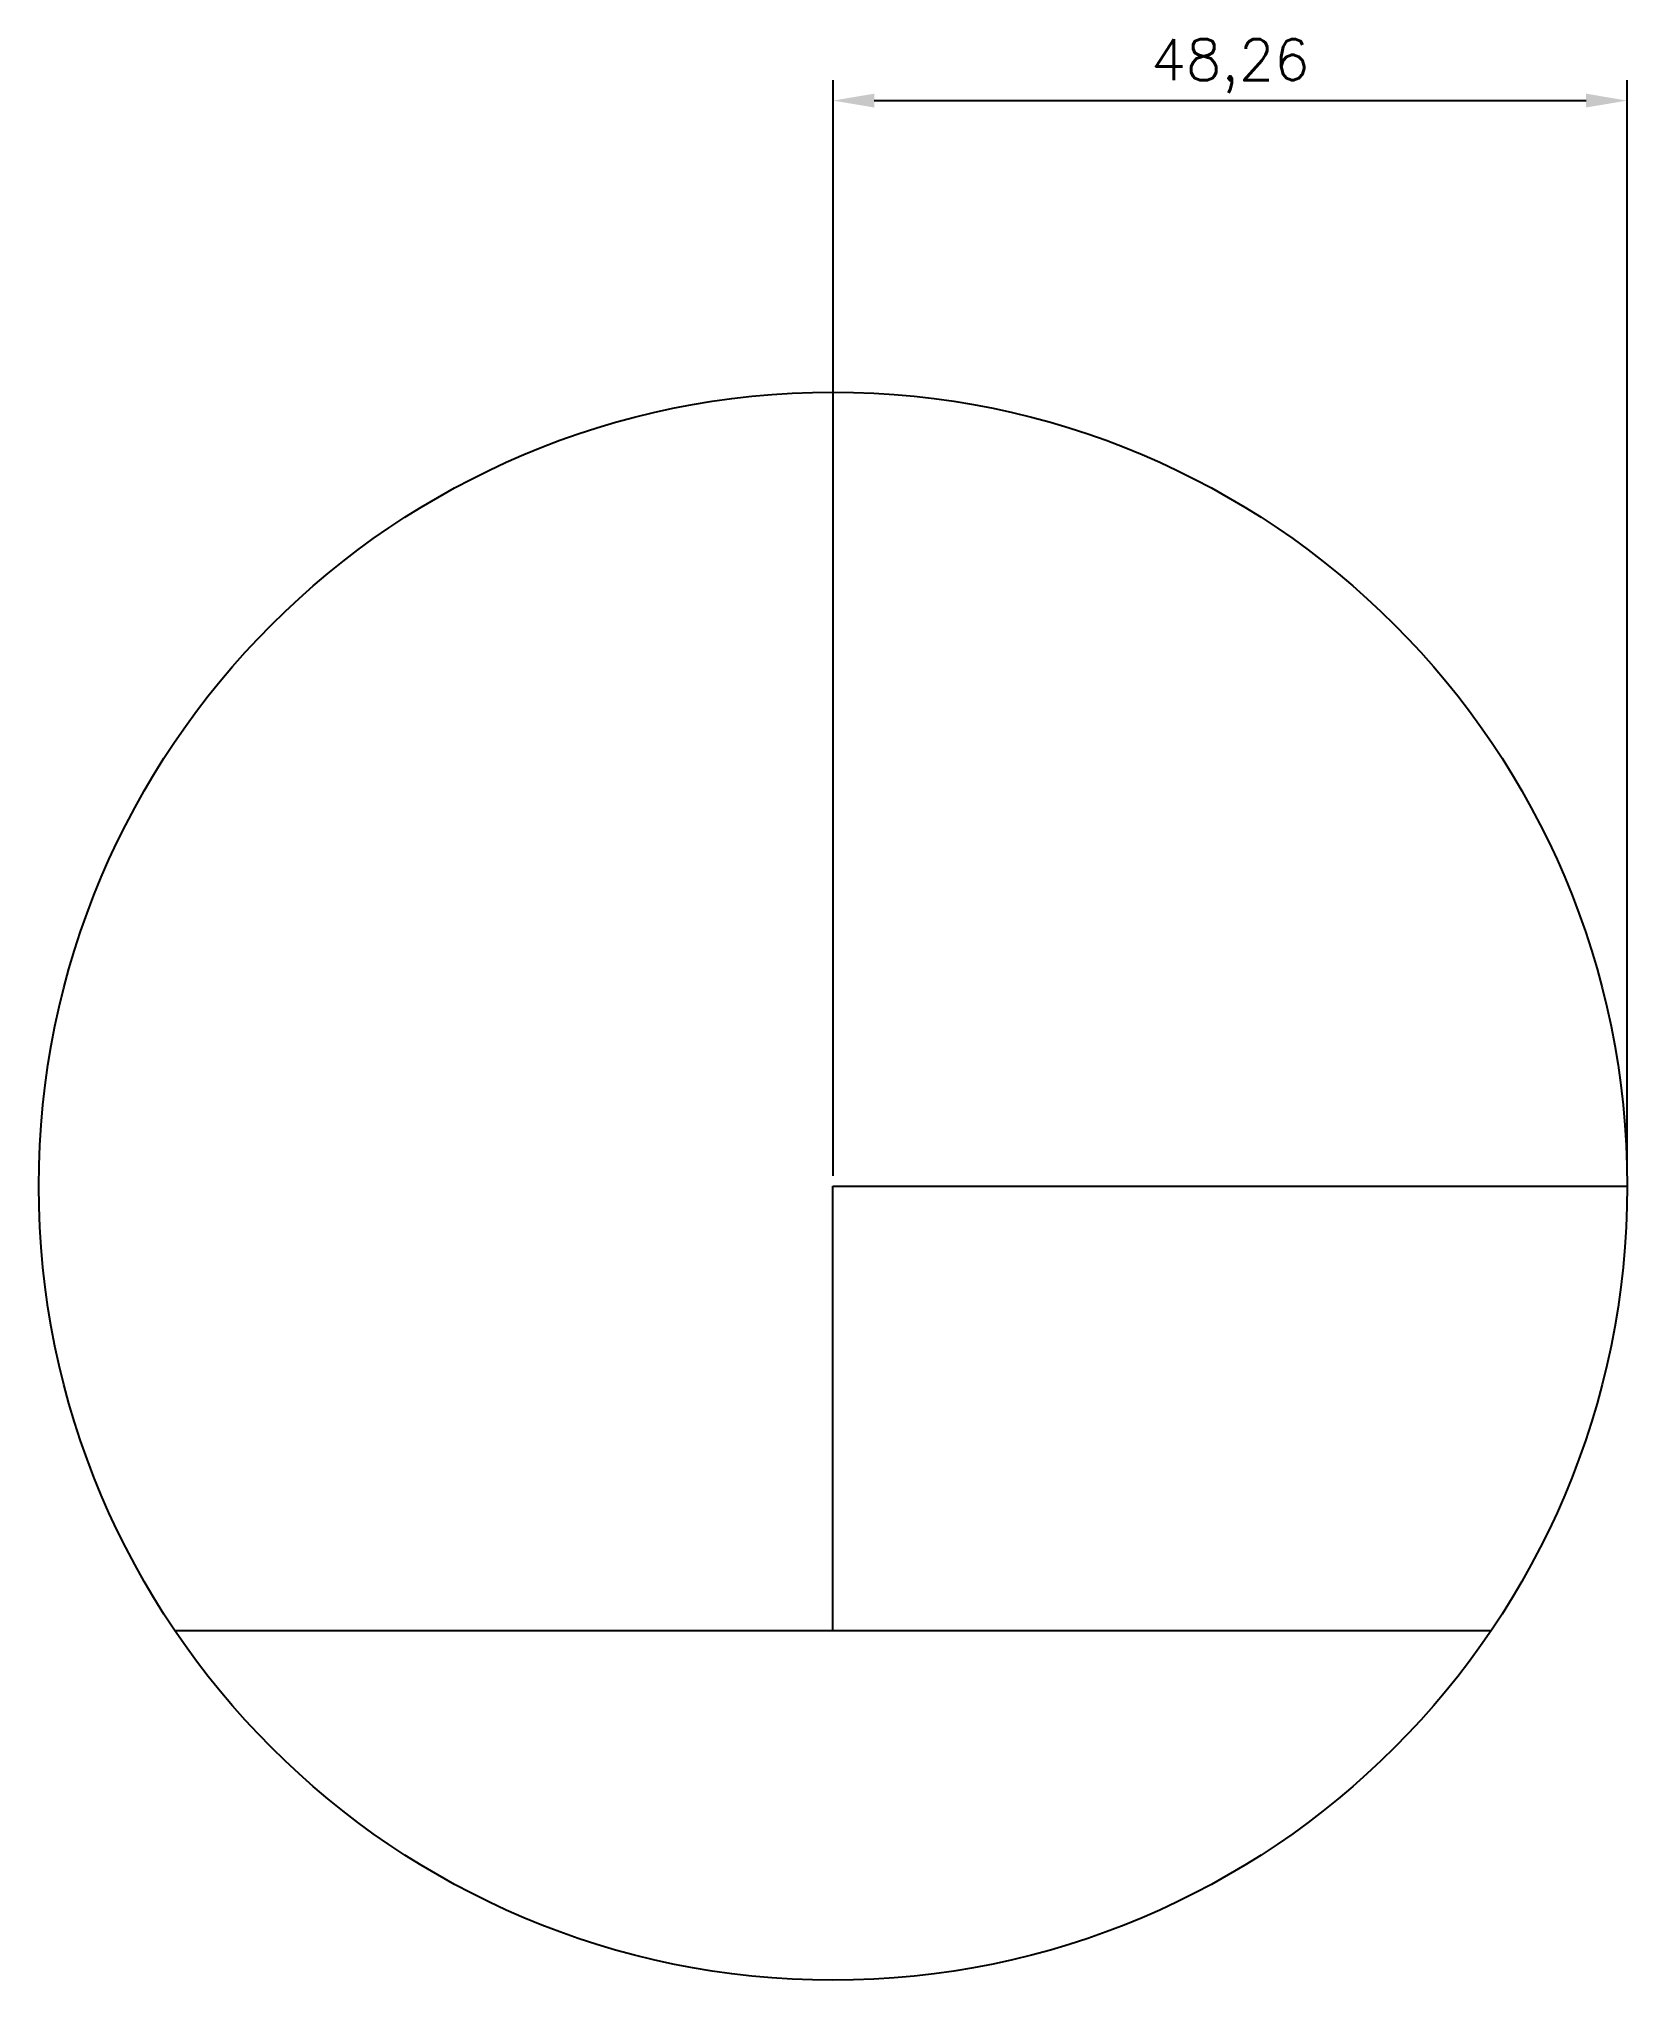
# Model space of a CAD drawing. Header units: millimetres. Extents: x 89 to 186, y 124 to 242.
import ezdxf

# ---------------------------------------------------------------- set-up
doc = ezdxf.new("R2010")
doc.units = ezdxf.units.MM
doc.styles.get("Standard").update_dxf_attribs({"font": 'simplex.shx'})
doc.dimstyles.new('ISO-25', dxfattribs={"dimtxt": 2.5, "dimasz": 2.5, "dimexe": 1.25, "dimexo": 0.625, "dimtad": 1, "dimtxsty": 'Standard', "dimcen": 2.5, "dimadec": 0, "dimazin": 0, "dimtfac": 1, "dimtmove": 0, "dimatfit": 3, "dimfxl": 1, "dimarcsym": 0})

# ---------------------------------------------------------------- blocks, each defined once
blk = doc.blocks.new('*D5')
at = {"color": 0, "lineweight": -2, "transparency": 16777216}
for p, q in [((137.44, 173.38), (137.44, 239.98)), ((185.7, 173.38), (185.7, 239.98)), ((139.94, 238.73), (183.2, 238.73))]:
    blk.add_line(p, q, dxfattribs=at)
at = {"color": 0, "transparency": 16777216}
for points in [[(139.94, 239.15), (139.94, 238.31), (137.44, 238.73)], [(183.2, 239.15), (183.2, 238.31), (185.7, 238.73)]]:
    blk.add_solid(points, dxfattribs=at)
at = {"layer": 'Defpoints', "color": 0, "transparency": 16777216}
for p in [(185.7, 238.73), (137.44, 172.75), (185.7, 172.75)]:
    blk.add_point(p, dxfattribs=at)
at = {"color": 0, "transparency": 16777216, "insert": (161.57, 240.84), "char_height": 2.5, "attachment_point": 5}
blk.add_mtext('48,26', dxfattribs=at)

msp = doc.modelspace()

# ---------------------------------------------------------------- linework, layer by layer
for p, q in [((137.438, 145.75), (137.438, 172.75)), ((137.438, 172.75), (185.698, 172.75)), ((97.438, 145.75), (177.438, 145.75))]:
    msp.add_line(p, q)
msp.add_circle((137.438, 172.75), 48.26)

# ---------------------------------------------------------------- dimensions: what is measured, and where the dimension line sits
dim = msp.add_linear_dim(base=(185.698, 238.731), p1=(137.438, 172.75), p2=(185.698, 172.75), dimstyle='ISO-25')
dim.commit()
dim.dimension.update_dxf_attribs({"geometry": '*D5', "text_midpoint": (161.568, 240.844)})

doc.saveas('drawing.dxf')
